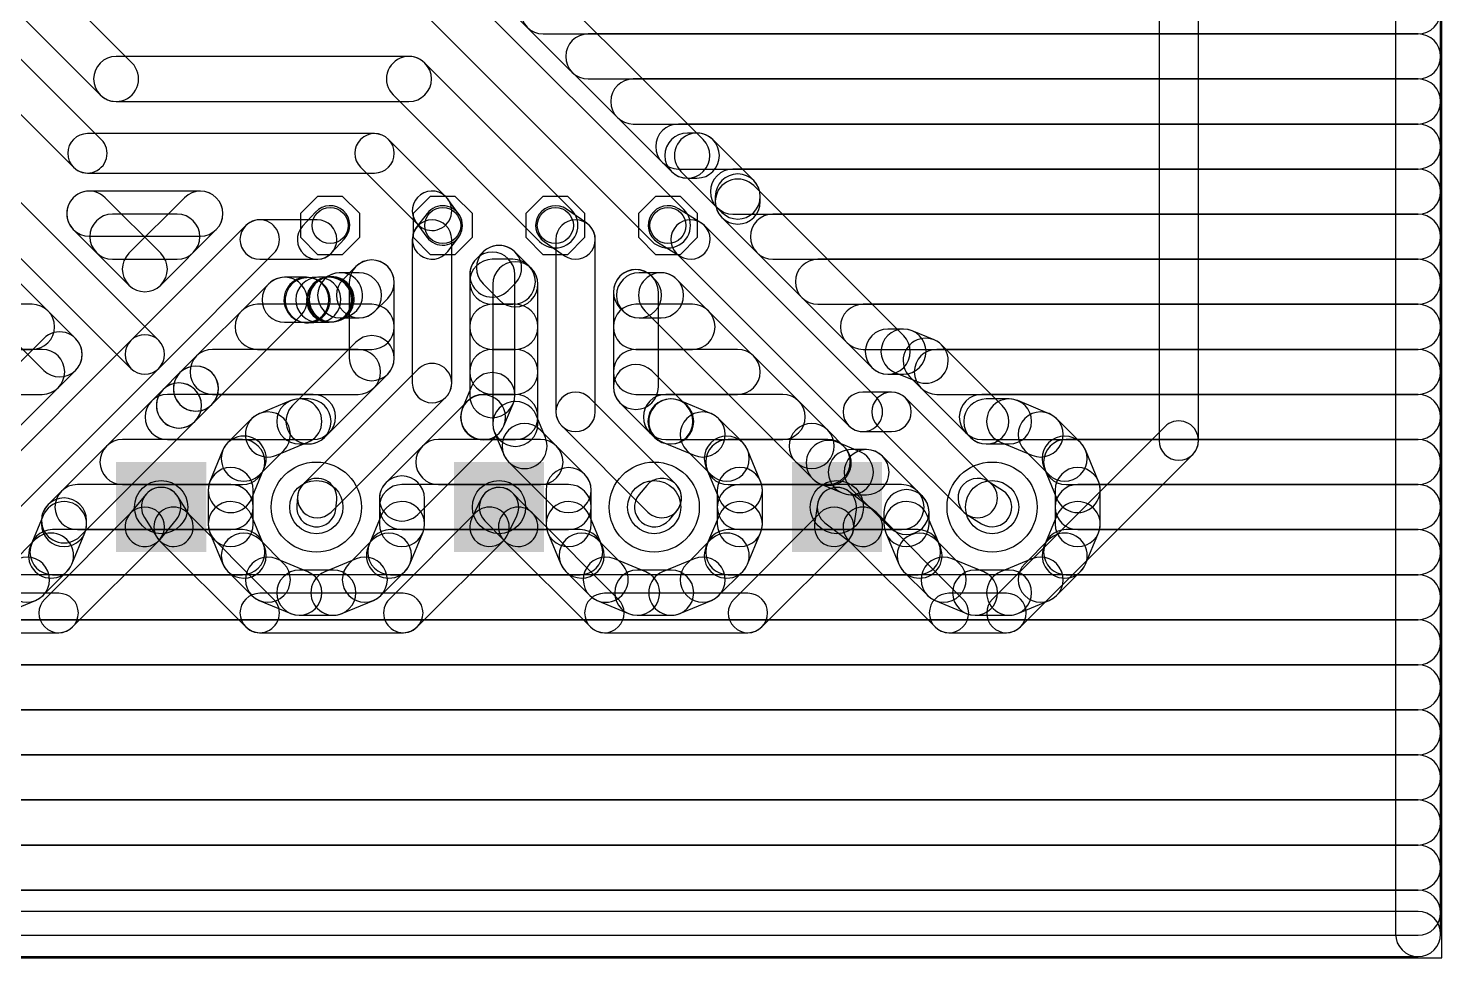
# Model space of a CAD drawing. Extents: x 0 to 108, y 0 to 85.
# Drawn here: x 75.74 to 107.62, y 0 to 20.95 of the extents above; entities that cross this region are included whole.
import ezdxf

# ---------------------------------------------------------------- set-up
doc = ezdxf.new("R2010")
doc.units = 0
for name, color, linetype in [('16', 174, 'CONTINUOUS'), ('17', 94, 'CONTINUOUS'), ('20', 178, 'CONTINUOUS'), ('44', 250, 'CONTINUOUS')]:
    doc.layers.add(name, color=color, linetype=linetype)

# ---------------------------------------------------------------- blocks, each defined once
blk = doc.blocks.new('SQUAREP')
blk.add_solid([(-0.5, -0.5), (0.5, -0.5), (-0.5, 0.5), (0.5, 0.5)])
blk = doc.blocks.new('ROUNDP')
blk.add_circle((0, 0), 0.5)
blk = doc.blocks.new('OCTAGONP')
blk.add_lwpolyline([(-0.5, -0.2071), (-0.5, 0.2071), (-0.2071, 0.5), (0.2071, 0.5), (0.5, 0.2071), (0.5, -0.2071), (0.2071, -0.5), (-0.2071, -0.5)], close=True)

msp = doc.modelspace()

# ---------------------------------------------------------------- linework, layer by layer
at = {"layer": '16'}
for points in [[(106.5786, 84.5466), (106.5786, 0.5334, 1), (107.5946, 0.5334), (107.5946, 84.5466, 1)], [(102.1334, 11.6586), (102.1334, 32.385, 1), (101.2444, 32.385), (101.2444, 11.6586, 1)], [(78.0832, 20.1712), (66.3992, 31.8552, 1), (65.6808, 31.1368), (77.3648, 19.4528, 1)], [(77.3906, 18.4499), (64.4366, 31.4039, 1), (63.808, 30.7753), (76.762, 17.8213, 1)], [(78.686, 13.916), (61.8458, 30.7562, 1), (61.2172, 30.1276), (78.0574, 13.2874, 1)], [(60.5881, 28.7451), (76.0907, 13.2425, 1), (76.8091, 13.9609), (61.3065, 29.4635, 1)], [(90.966, 18.444), (86.4448, 22.9652, 1), (85.7264, 22.2468), (90.2476, 17.7256, 1)], [(90.5292, 16.8692), (85.4492, 21.9492, 1), (84.7308, 21.2308), (89.8108, 16.1508, 1)], [(87.3556, 20.828), (107.0866, 20.828, 1), (107.0866, 21.844), (87.3556, 21.844, 1)], [(88.3716, 19.812), (107.0866, 19.812, 1), (107.0866, 20.828), (88.3716, 20.828, 1)], [(84.328, 20.32), (77.724, 20.32, 1), (77.724, 19.304), (84.328, 19.304, 1)], [(87.9892, 16.8692), (84.6872, 20.1712, 1), (83.9688, 19.4528), (87.2708, 16.1508, 1)], [(89.3876, 18.796), (107.0866, 18.796, 1), (107.0866, 19.812), (89.3876, 19.812, 1)], [(83.5533, 18.5801), (77.0763, 18.5801, 1), (77.0763, 17.6911), (83.5533, 17.6911, 1)], [(85.163, 17.1545), (83.8676, 18.4499, 1), (83.239, 17.8213), (84.5344, 16.5259, 1)], [(90.4036, 17.78), (107.0866, 17.78, 1), (107.0866, 18.796), (90.4036, 18.796, 1)], [(90.8223, 18.5928), (90.6068, 18.5928, 1), (90.6068, 17.5768), (90.8223, 17.5768, 1)], [(92.104, 17.5215), (91.1815, 18.444, 1), (90.4631, 17.7256), (91.3856, 16.8031, 1)], [(91.6351, 16.764), (107.0866, 16.764, 1), (107.0866, 17.78), (91.6351, 17.78, 1)], [(92.2528, 17.0475), (92.2528, 17.1623, 1), (91.2368, 17.1623), (91.2368, 17.0475, 1)], [(95.4863, 14.0244), (92.104, 17.4067, 1), (91.3856, 16.6883), (94.7679, 13.306, 1)], [(78.7309, 15.8827), (77.4777, 17.1359, 1), (76.7593, 16.4175), (78.0125, 15.1643, 1)], [(77.1185, 16.2687), (79.6249, 16.2687, 1), (79.6249, 17.2847), (77.1185, 17.2847, 1)], [(79.2657, 17.1359), (78.0125, 15.8827, 1), (78.7309, 15.1643), (79.9841, 16.4175, 1)], [(84.4898, 16.5779), (84.7311, 16.2477, 1), (85.4489, 16.7723), (85.2076, 17.1025, 1)], [(82.585, 15.8915), (82.8771, 16.209, 1), (82.2229, 16.811), (81.9308, 16.4935, 1)], [(85.2026, 15.9235), (85.4439, 16.241, 1), (84.7361, 16.779), (84.4948, 16.4615, 1)], [(88.3407, 16.5576), (87.8835, 16.8751, 1), (87.3765, 16.1449), (87.8337, 15.8274, 1)], [(90.9136, 16.5694), (90.4056, 16.8869, 1), (89.9344, 16.1331), (90.4424, 15.8156, 1)], [(77.6392, 15.748), (79.1042, 15.748, 1), (79.1042, 16.764), (77.6392, 16.764, 1)], [(78.686, 13.2874), (81.2768, 15.8782, 1), (80.6482, 16.5068), (78.0574, 13.916, 1)], [(80.9625, 15.748), (82.2579, 15.748, 1), (82.2579, 16.637), (80.9625, 16.637, 1)], [(85.2932, 12.954), (85.2932, 16.1925, 1), (84.4042, 16.1925), (84.4042, 12.954, 1)], [(88.5317, 12.3063), (88.5317, 16.1925, 1), (87.6427, 16.1925), (87.6427, 12.3063, 1)], [(94.8785, 12.6206), (90.9923, 16.5068, 1), (90.3637, 15.8782), (94.2499, 11.992, 1)], [(92.5363, 15.748), (107.0866, 15.748, 1), (107.0866, 16.764), (92.5363, 16.764, 1)], [(86.5668, 15.0413), (86.7192, 15.1937, 1), (86.0008, 15.9121), (85.8484, 15.7597, 1)], [(86.0008, 15.1937), (86.3691, 14.8254, 1), (87.0875, 15.5438), (86.7192, 15.9121, 1)], [(83.5615, 14.576), (83.849, 14.8635, 1), (83.1306, 15.5819), (82.8431, 15.2944, 1)], [(82.9818, 15.2227), (82.9818, 13.5169, 1), (83.9978, 13.5169), (83.9978, 15.2227, 1)], [(86.7156, 12.6837), (86.7156, 15.4005, 1), (85.6996, 15.4005), (85.6996, 12.6837, 1)], [(86.2076, 14.732), (86.6729, 14.732, 1), (86.6729, 15.748), (86.2076, 15.748, 1)], [(86.2203, 15.1846), (86.2203, 12.036, 1), (87.2363, 12.036), (87.2363, 15.1846, 1)], [(93.5523, 14.732), (107.0866, 14.732, 1), (107.0866, 15.748), (93.5523, 15.748, 1)], [(79.8829, 12.4727), (81.8846, 14.4744, 1), (81.1662, 15.1928), (79.1645, 13.1912, 1)], [(81.5254, 14.3256), (82.0169, 14.3256, 1), (82.0169, 15.3416), (81.5254, 15.3416, 1)], [(81.8422, 14.3566), (81.8697, 14.3465, 1), (82.2191, 15.3005), (82.1916, 15.3106, 1)], [(82.0655, 14.316), (82.3073, 14.326, 1), (82.265, 15.3412), (82.0233, 15.3311, 1)], [(82.2862, 14.3256), (82.5282, 14.3256, 1), (82.5282, 15.3416), (82.2862, 15.3416, 1)], [(82.7226, 14.3643), (82.7497, 14.3755, 1), (82.3608, 15.3141), (82.3338, 15.3029, 1)], [(82.5764, 14.3373), (82.6057, 14.3385, 1), (82.5634, 15.3536), (82.5341, 15.3524, 1)], [(82.7983, 14.3852), (82.9905, 14.4744, 1), (82.563, 15.396), (82.3708, 15.3069, 1)], [(82.7768, 14.4272), (83.2023, 14.4272, 1), (83.2023, 15.4432), (82.7768, 15.4432, 1)], [(89.9541, 12.8692), (89.9541, 15.0068, 1), (88.9381, 15.0068), (88.9381, 12.8692, 1)], [(89.0869, 14.6476), (89.1585, 14.576, 1), (89.8769, 15.2944), (89.8053, 15.366, 1)], [(89.5177, 14.4272), (90.0135, 14.4272, 1), (90.0135, 15.4432), (89.5177, 15.4432, 1)], [(89.6543, 14.576), (93.053, 11.1773, 1), (93.7714, 11.8958), (90.3727, 15.2944, 1)], [(60.9473, 13.716), (75.8276, 13.716, 1), (75.8276, 14.732), (60.9473, 14.732, 1)], [(80.9158, 13.716), (83.4898, 13.716, 1), (83.4898, 14.732), (80.9158, 14.732, 1)], [(86.2076, 13.716), (86.7283, 13.716, 1), (86.7283, 14.732), (86.2076, 14.732, 1)], [(89.4461, 13.716), (90.7247, 13.716, 1), (90.7247, 14.732), (89.4461, 14.732, 1)], [(94.5683, 13.716), (107.0866, 13.716, 1), (107.0866, 14.732), (94.5683, 14.732, 1)], [(76.0907, 13.9609), (74.5794, 12.4496, 1), (75.2978, 11.7312), (76.8091, 13.2425, 1)], [(75.4475, 10.0489), (78.686, 13.2874, 1), (78.0574, 13.916), (74.8189, 10.6775, 1)], [(95.4822, 14.1732), (95.1271, 14.1732, 1), (95.1271, 13.1572), (95.4822, 13.1572, 1)], [(96.1761, 13.9276), (95.6766, 14.1345, 1), (95.2878, 13.1959), (95.7872, 12.989, 1)], [(60.9473, 12.7), (76.0562, 12.7, 1), (76.0562, 13.716), (60.9473, 13.716, 1)], [(79.8998, 12.7), (83.1809, 12.7, 1), (83.1809, 13.716), (79.8998, 13.716, 1)], [(83.1306, 13.8761), (81.7041, 12.4496, 1), (82.4225, 11.7312), (83.849, 13.1577, 1)], [(86.2076, 12.7), (86.7283, 12.7, 1), (86.7283, 13.716), (86.2076, 13.716, 1)], [(89.4461, 12.7), (91.7407, 12.7, 1), (91.7407, 13.716), (89.4461, 13.716, 1)], [(97.7088, 12.4496), (96.3409, 13.8175, 1), (95.6224, 13.0991), (96.9904, 11.7312, 1)], [(96.232, 12.7), (107.0866, 12.7, 1), (107.0866, 13.716), (96.232, 13.716, 1)], [(82.5722, 10.0489), (85.163, 12.6397, 1), (84.5344, 13.2683), (81.9436, 10.6775, 1)], [(79.5007, 12.0905), (79.8829, 12.4727, 1), (79.1645, 13.1912), (78.7822, 12.8089, 1)], [(80.0317, 12.8319), (80.0317, 12.8319, 1), (79.0157, 12.8319), (79.0157, 12.8319, 1)], [(86.47, 11.9898), (86.6769, 12.4893, 1), (85.7383, 12.8781), (85.5314, 12.3786, 1)], [(90.5841, 12.4496), (89.8053, 13.2284, 1), (89.0869, 12.51), (89.8657, 11.7312, 1)], [(76.9096, 9.4994), (79.5007, 12.0905, 1), (78.7822, 12.8089), (76.1912, 10.2178, 1)], [(79.1415, 11.9417), (79.1415, 11.9417, 1), (79.1415, 12.9577), (79.1415, 12.9577, 1)], [(90.3446, 10.6775), (88.4015, 12.6206, 1), (87.7729, 11.992), (89.716, 10.0489, 1)], [(95.2119, 12.7508), (94.5642, 12.7508, 1), (94.5642, 11.8618), (95.2119, 11.8618, 1)], [(97.4693, 10.6775), (95.5262, 12.6206, 1), (94.8976, 11.992), (96.8407, 10.0489, 1)], [(78.8838, 11.684), (82.1649, 11.684, 1), (82.1649, 12.7), (78.8838, 12.7, 1)], [(81.6616, 12.5597), (80.9521, 12.2658, 1), (81.3409, 11.3272), (82.0504, 11.6211, 1)], [(82.0633, 12.5984), (81.856, 12.5984, 1), (81.856, 11.5824), (82.0633, 11.5824, 1)], [(84.5296, 9.9947), (86.3599, 11.825, 1), (85.6415, 12.5435), (83.8112, 10.7131, 1)], [(86.0039, 11.684), (86.7283, 11.684, 1), (86.7283, 12.7), (86.0039, 12.7, 1)], [(86.259, 11.8416), (86.4659, 11.3421, 1), (87.4045, 11.7309), (87.1976, 12.2304, 1)], [(90.1233, 11.684), (92.7567, 11.684, 1), (92.7567, 12.7), (90.1233, 12.7, 1)], [(90.244, 12.5984), (90.2249, 12.5984, 1), (90.2249, 11.5824), (90.244, 11.5824, 1)], [(91.1479, 12.2658), (90.4384, 12.5597, 1), (90.0496, 11.6211), (90.7591, 11.3272, 1)], [(97.248, 11.684), (107.0866, 11.684, 1), (107.0866, 12.7), (97.248, 12.7, 1)], [(97.864, 12.5984), (97.3496, 12.5984, 1), (97.3496, 11.5824), (97.864, 11.5824, 1)], [(98.7679, 12.2658), (98.0584, 12.5597, 1), (97.6696, 11.6211), (98.3791, 11.3272, 1)], [(80.7873, 12.1557), (80.2443, 11.6127, 1), (80.9627, 10.8943), (81.5057, 11.4373, 1)], [(91.8557, 11.6127), (91.3127, 12.1557, 1), (90.5943, 11.4373), (91.1373, 10.8943, 1)], [(99.4757, 11.6127), (98.9327, 12.1557, 1), (98.2143, 11.4373), (98.7573, 10.8943, 1)], [(86.576, 11.1773), (87.5704, 10.1829, 1), (88.2888, 10.9013), (87.2944, 11.8958, 1)], [(93.053, 11.1773), (93.4352, 10.7951, 1), (94.1537, 11.5135), (93.7714, 11.8958, 1)], [(98.117, 7.4581), (102.0032, 11.3443, 1), (101.3746, 11.9729), (97.4884, 8.0867, 1)], [(77.8678, 10.668), (80.5714, 10.668, 1), (80.5714, 11.684), (77.8678, 11.684, 1)], [(80.1342, 11.4479), (79.8403, 10.7384, 1), (80.7789, 10.3496), (81.0728, 11.0591, 1)], [(84.9925, 10.668), (87.2957, 10.668, 1), (87.2957, 11.684), (84.9925, 11.684, 1)], [(92.2597, 10.7384), (91.9658, 11.4479, 1), (91.0272, 11.0591), (91.3211, 10.3496, 1)], [(91.5286, 10.668), (93.7727, 10.668, 1), (93.7727, 11.684), (91.5286, 11.684, 1)], [(93.6, 10.685), (94.0995, 10.4781, 1), (94.4883, 11.4167), (93.9888, 11.6236, 1)], [(99.8797, 10.7384), (99.5858, 11.4479, 1), (98.6472, 11.0591), (98.9411, 10.3496, 1)], [(99.1486, 10.668), (107.0866, 10.668, 1), (107.0866, 11.684), (99.1486, 11.684, 1)], [(94.2939, 10.4394), (94.649, 10.4394, 1), (94.649, 11.4554), (94.2939, 11.4554, 1)], [(94.2898, 10.5882), (95.1904, 9.6876, 1), (95.9088, 10.406), (95.0082, 11.3066, 1)], [(79.8016, 10.544), (79.8016, 9.776, 1), (80.8176, 9.776), (80.8176, 10.544, 1)], [(84.6784, 9.776), (84.6784, 10.3539, 1), (83.6624, 10.3539), (83.6624, 9.776, 1)], [(87.4216, 10.5421), (87.4216, 9.776, 1), (88.4376, 9.776), (88.4376, 10.5421, 1)], [(92.2984, 9.776), (92.2984, 10.544, 1), (91.2824, 10.544), (91.2824, 9.776, 1)], [(99.9184, 9.776), (99.9184, 10.544, 1), (98.9024, 10.544), (98.9024, 9.776, 1)], [(76.8518, 9.652), (80.3096, 9.652, 1), (80.3096, 10.668), (76.8518, 10.668, 1)], [(78.714, 9.4319), (79.0823, 9.8764, 1), (78.3977, 10.4436), (78.0294, 9.9991, 1)], [(79.3957, 9.9521), (79.1163, 10.3966, 1), (78.3637, 9.9234), (78.6431, 9.4789, 1)], [(81.8151, 10.4022), (81.7972, 10.199, 1), (82.6828, 10.121), (82.7007, 10.3242, 1)], [(84.1704, 9.652), (87.9296, 9.652, 1), (87.9296, 10.668), (84.1704, 10.668, 1)], [(86.5439, 9.5213), (86.7598, 9.9658, 1), (85.9602, 10.3542), (85.7443, 9.9097, 1)], [(87.1106, 10.0252), (86.6788, 10.4697, 1), (86.0412, 9.8503), (86.473, 9.4058, 1)], [(89.6896, 10.6487), (89.5193, 10.4455, 1), (90.2007, 9.8745), (90.371, 10.0777, 1)], [(91.7904, 9.652), (95.4364, 9.652, 1), (95.4364, 10.668), (91.7904, 10.668, 1)], [(94.3565, 9.6526), (94.42, 10.0971, 1), (93.54, 10.2229), (93.4765, 9.7784, 1)], [(94.8334, 10.0692), (94.2492, 10.5137, 1), (93.7108, 9.8063), (94.295, 9.3618, 1)], [(95.0416, 10.0468), (95.0416, 9.776, 1), (96.0576, 9.776), (96.0576, 10.0468, 1)], [(96.9194, 9.9863), (97.2444, 9.7831, 1), (97.7156, 10.5369), (97.3906, 10.7401, 1)], [(99.4104, 9.652), (107.0866, 9.652, 1), (107.0866, 10.668), (99.4104, 10.668, 1)], [(76.7258, 8.8721), (77.0197, 9.5816, 1), (76.0811, 9.9704), (75.7872, 9.2609, 1)], [(77.0584, 9.776), (77.0584, 9.8586, 1), (76.0424, 9.8586), (76.0424, 9.776, 1)], [(79.8403, 9.5816), (80.1342, 8.8721, 1), (81.0728, 9.2609), (80.7789, 9.9704, 1)], [(84.3458, 8.8721), (84.6397, 9.5816, 1), (83.7011, 9.9704), (83.4072, 9.2609, 1)], [(87.4603, 9.5816), (87.7542, 8.8721, 1), (88.6928, 9.2609), (88.3989, 9.9704, 1)], [(91.9658, 8.8721), (92.2597, 9.5816, 1), (91.3211, 9.9704), (91.0272, 9.2609, 1)], [(95.0803, 9.5816), (95.3742, 8.8721, 1), (96.3128, 9.2609), (96.0189, 9.9704, 1)], [(99.5858, 8.8721), (99.8797, 9.5816, 1), (98.9411, 9.9704), (98.6472, 9.2609, 1)], [(78.0574, 10.0298), (76.1143, 8.0867, 1), (76.7429, 7.4581), (78.686, 9.4012, 1)], [(81.2768, 8.0867), (79.3337, 10.0298, 1), (78.7051, 9.4012), (80.6482, 7.4581, 1)], [(85.8298, 10.0298), (83.8867, 8.0867, 1), (84.5153, 7.4581), (86.4584, 9.4012, 1)], [(89.0492, 8.0867), (87.1061, 10.0298, 1), (86.4775, 9.4012), (88.4206, 7.4581, 1)], [(93.6022, 10.0298), (91.6591, 8.0867, 1), (92.2877, 7.4581), (94.2308, 9.4012, 1)], [(94.2499, 9.4012), (96.193, 7.4581, 1), (96.8216, 8.0867), (94.8785, 10.0298, 1)], [(76.0727, 8.1643), (76.6157, 8.7073, 1), (75.8973, 9.4257), (75.3543, 8.8827, 1)], [(76.2886, 8.636), (80.5714, 8.636, 1), (80.5714, 9.652), (76.2886, 9.652, 1)], [(80.2443, 8.7073), (80.7873, 8.1643, 1), (81.5057, 8.8827), (80.9627, 9.4257, 1)], [(83.6927, 8.1643), (84.2357, 8.7073, 1), (83.5173, 9.4257), (82.9743, 8.8827, 1)], [(83.9086, 8.636), (88.1914, 8.636, 1), (88.1914, 9.652), (83.9086, 9.652, 1)], [(87.8643, 8.7073), (88.4073, 8.1643, 1), (89.1257, 8.8827), (88.5827, 9.4257, 1)], [(91.3127, 8.1643), (91.8557, 8.7073, 1), (91.1373, 9.4257), (90.5943, 8.8827, 1)], [(91.5286, 8.636), (95.8114, 8.636, 1), (95.8114, 9.652), (91.5286, 9.652, 1)], [(95.4843, 8.7073), (96.0273, 8.1643, 1), (96.7457, 8.8827), (96.2027, 9.4257, 1)], [(98.9327, 8.1643), (99.4757, 8.7073, 1), (98.7573, 9.4257), (98.2143, 8.8827, 1)], [(99.1486, 8.636), (107.0866, 8.636, 1), (107.0866, 9.652), (99.1486, 9.652, 1)], [(75.1984, 7.7603), (75.9079, 8.0542, 1), (75.5191, 8.9928), (74.8096, 8.6989, 1)], [(80.9521, 8.0542), (81.6616, 7.7603, 1), (82.0504, 8.6989), (81.3409, 8.9928, 1)], [(82.8184, 7.7603), (83.5279, 8.0542, 1), (83.1391, 8.9928), (82.4296, 8.6989, 1)], [(88.5721, 8.0542), (89.2816, 7.7603, 1), (89.6704, 8.6989), (88.9609, 8.9928, 1)], [(90.4384, 7.7603), (91.1479, 8.0542, 1), (90.7591, 8.9928), (90.0496, 8.6989, 1)], [(96.1921, 8.0542), (96.9016, 7.7603, 1), (97.2904, 8.6989), (96.5809, 8.9928, 1)], [(98.0584, 7.7603), (98.7679, 8.0542, 1), (98.3791, 8.9928), (97.6696, 8.6989, 1)], [(58.6273, 7.62), (107.0866, 7.62, 1), (107.0866, 8.636), (58.6273, 8.636, 1)], [(81.856, 7.7216), (82.624, 7.7216, 1), (82.624, 8.7376), (81.856, 8.7376, 1)], [(89.476, 7.7216), (90.244, 7.7216, 1), (90.244, 8.7376), (89.476, 8.7376, 1)], [(97.096, 7.7216), (97.864, 7.7216, 1), (97.864, 8.7376), (97.096, 8.7376, 1)], [(76.4286, 8.2169), (73.1901, 8.2169, 1), (73.1901, 7.3279), (76.4286, 7.3279, 1)], [(84.201, 8.2169), (80.9625, 8.2169, 1), (80.9625, 7.3279), (84.201, 7.3279, 1)], [(91.9734, 8.2169), (88.7349, 8.2169, 1), (88.7349, 7.3279), (91.9734, 7.3279, 1)], [(96.5073, 7.3279), (97.8027, 7.3279, 1), (97.8027, 8.2169), (96.5073, 8.2169, 1)], [(57.6113, 6.604), (107.0866, 6.604, 1), (107.0866, 7.62), (57.6113, 7.62, 1)], [(56.5953, 5.588), (107.0866, 5.588, 1), (107.0866, 6.604), (56.5953, 6.604, 1)], [(0.5334, 4.572), (107.0866, 4.572, 1), (107.0866, 5.588), (0.5334, 5.588, 1)], [(0.5334, 3.556), (107.0866, 3.556, 1), (107.0866, 4.572), (0.5334, 4.572, 1)], [(0.5334, 2.54), (107.0866, 2.54, 1), (107.0866, 3.556), (0.5334, 3.556, 1)], [(0.5334, 1.524), (107.0866, 1.524, 1), (107.0866, 2.54), (0.5334, 2.54, 1)], [(0.5334, 0.508), (107.0866, 0.508, 1), (107.0866, 1.524), (0.5334, 1.524, 1)], [(107.0866, 1.0414), (0.5334, 1.0414, 1), (0.5334, 0.0254), (107.0866, 0.0254, 1)]]:
    msp.add_lwpolyline(points, format="xyb", close=True, dxfattribs=at)
at = {"layer": '20'}
for p, q in [((107.62, 0), (107.62, 85.08)), ((0, 0), (107.62, 0))]:
    msp.add_line(p, q, dxfattribs=at)
at = {"layer": '44'}
for centre, radius in [((82.55, 16.51), 0.4064), ((85.09, 16.51), 0.4064), ((87.63, 16.51), 0.4064), ((90.17, 16.51), 0.4064), ((78.74, 10.16), 0.6), ((82.24, 10.16), 0.6), ((86.36, 10.16), 0.6), ((89.86, 10.16), 0.6), ((93.98, 10.16), 0.6), ((97.48, 10.16), 0.6)]:
    msp.add_circle(centre, radius, dxfattribs=at)

# ---------------------------------------------------------------- block references
at = {"layer": '17', "xscale": 1.3208, "yscale": 1.3208, "rotation": 270}
for p in [(82.55, 16.51), (85.09, 16.51), (87.63, 16.51), (90.17, 16.51)]:
    msp.add_blockref('OCTAGONP', p, dxfattribs=at)
at = {"layer": '17', "xscale": 2.032, "yscale": 2.032}
for name, p in [('SQUAREP', (78.74, 10.16)), ('ROUNDP', (82.24, 10.16)), ('SQUAREP', (86.36, 10.16)), ('ROUNDP', (89.86, 10.16)), ('SQUAREP', (93.98, 10.16)), ('ROUNDP', (97.48, 10.16))]:
    msp.add_blockref(name, p, dxfattribs=at)

doc.saveas('drawing.dxf')
